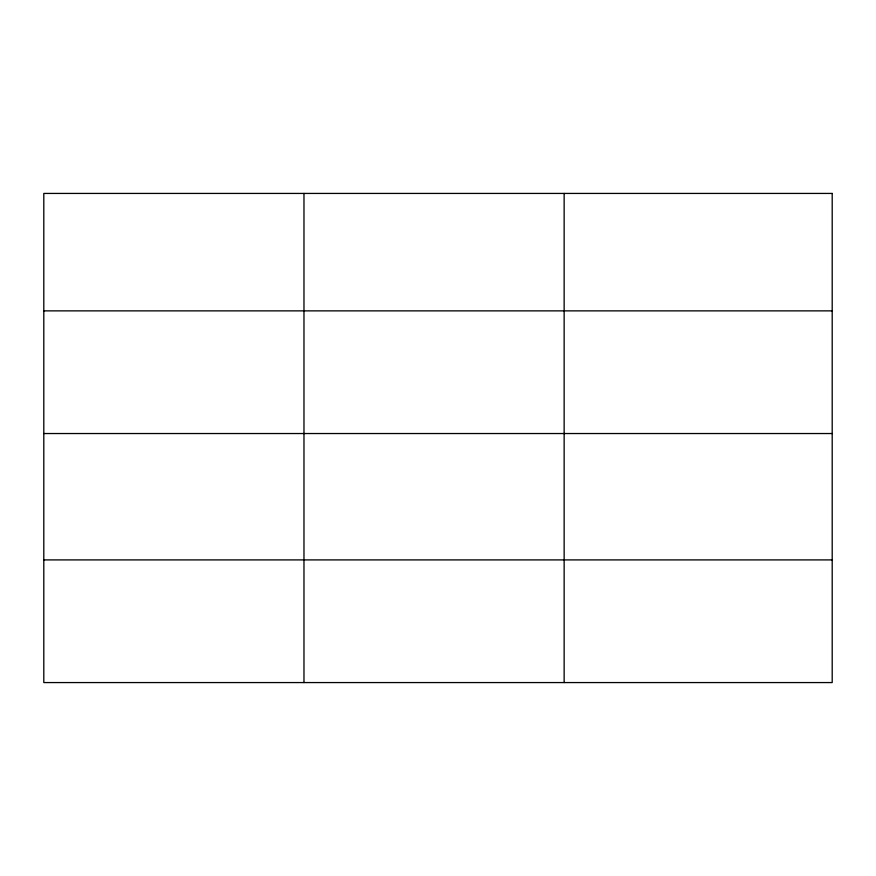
<?xml version="1.0" encoding="UTF-8"?>
<svg xmlns="http://www.w3.org/2000/svg" width="876" height="876" viewBox="0 0 876 876"><rect width="100%" height="100%" fill="white"/><g stroke="black" fill="none" stroke-linecap="round" stroke-linejoin="round"><path stroke-width="1.31" d="M43.8 310.87L832.2 310.87M43.8 433.532L832.2 433.532M43.8 559.906L832.2 559.906M564.144 193.432L564.144 682.568M303.972 193.432L303.972 682.568M832.2 193.432L43.8 193.432L43.8 682.568L832.2 682.568L832.2 193.432"/></g></svg>
